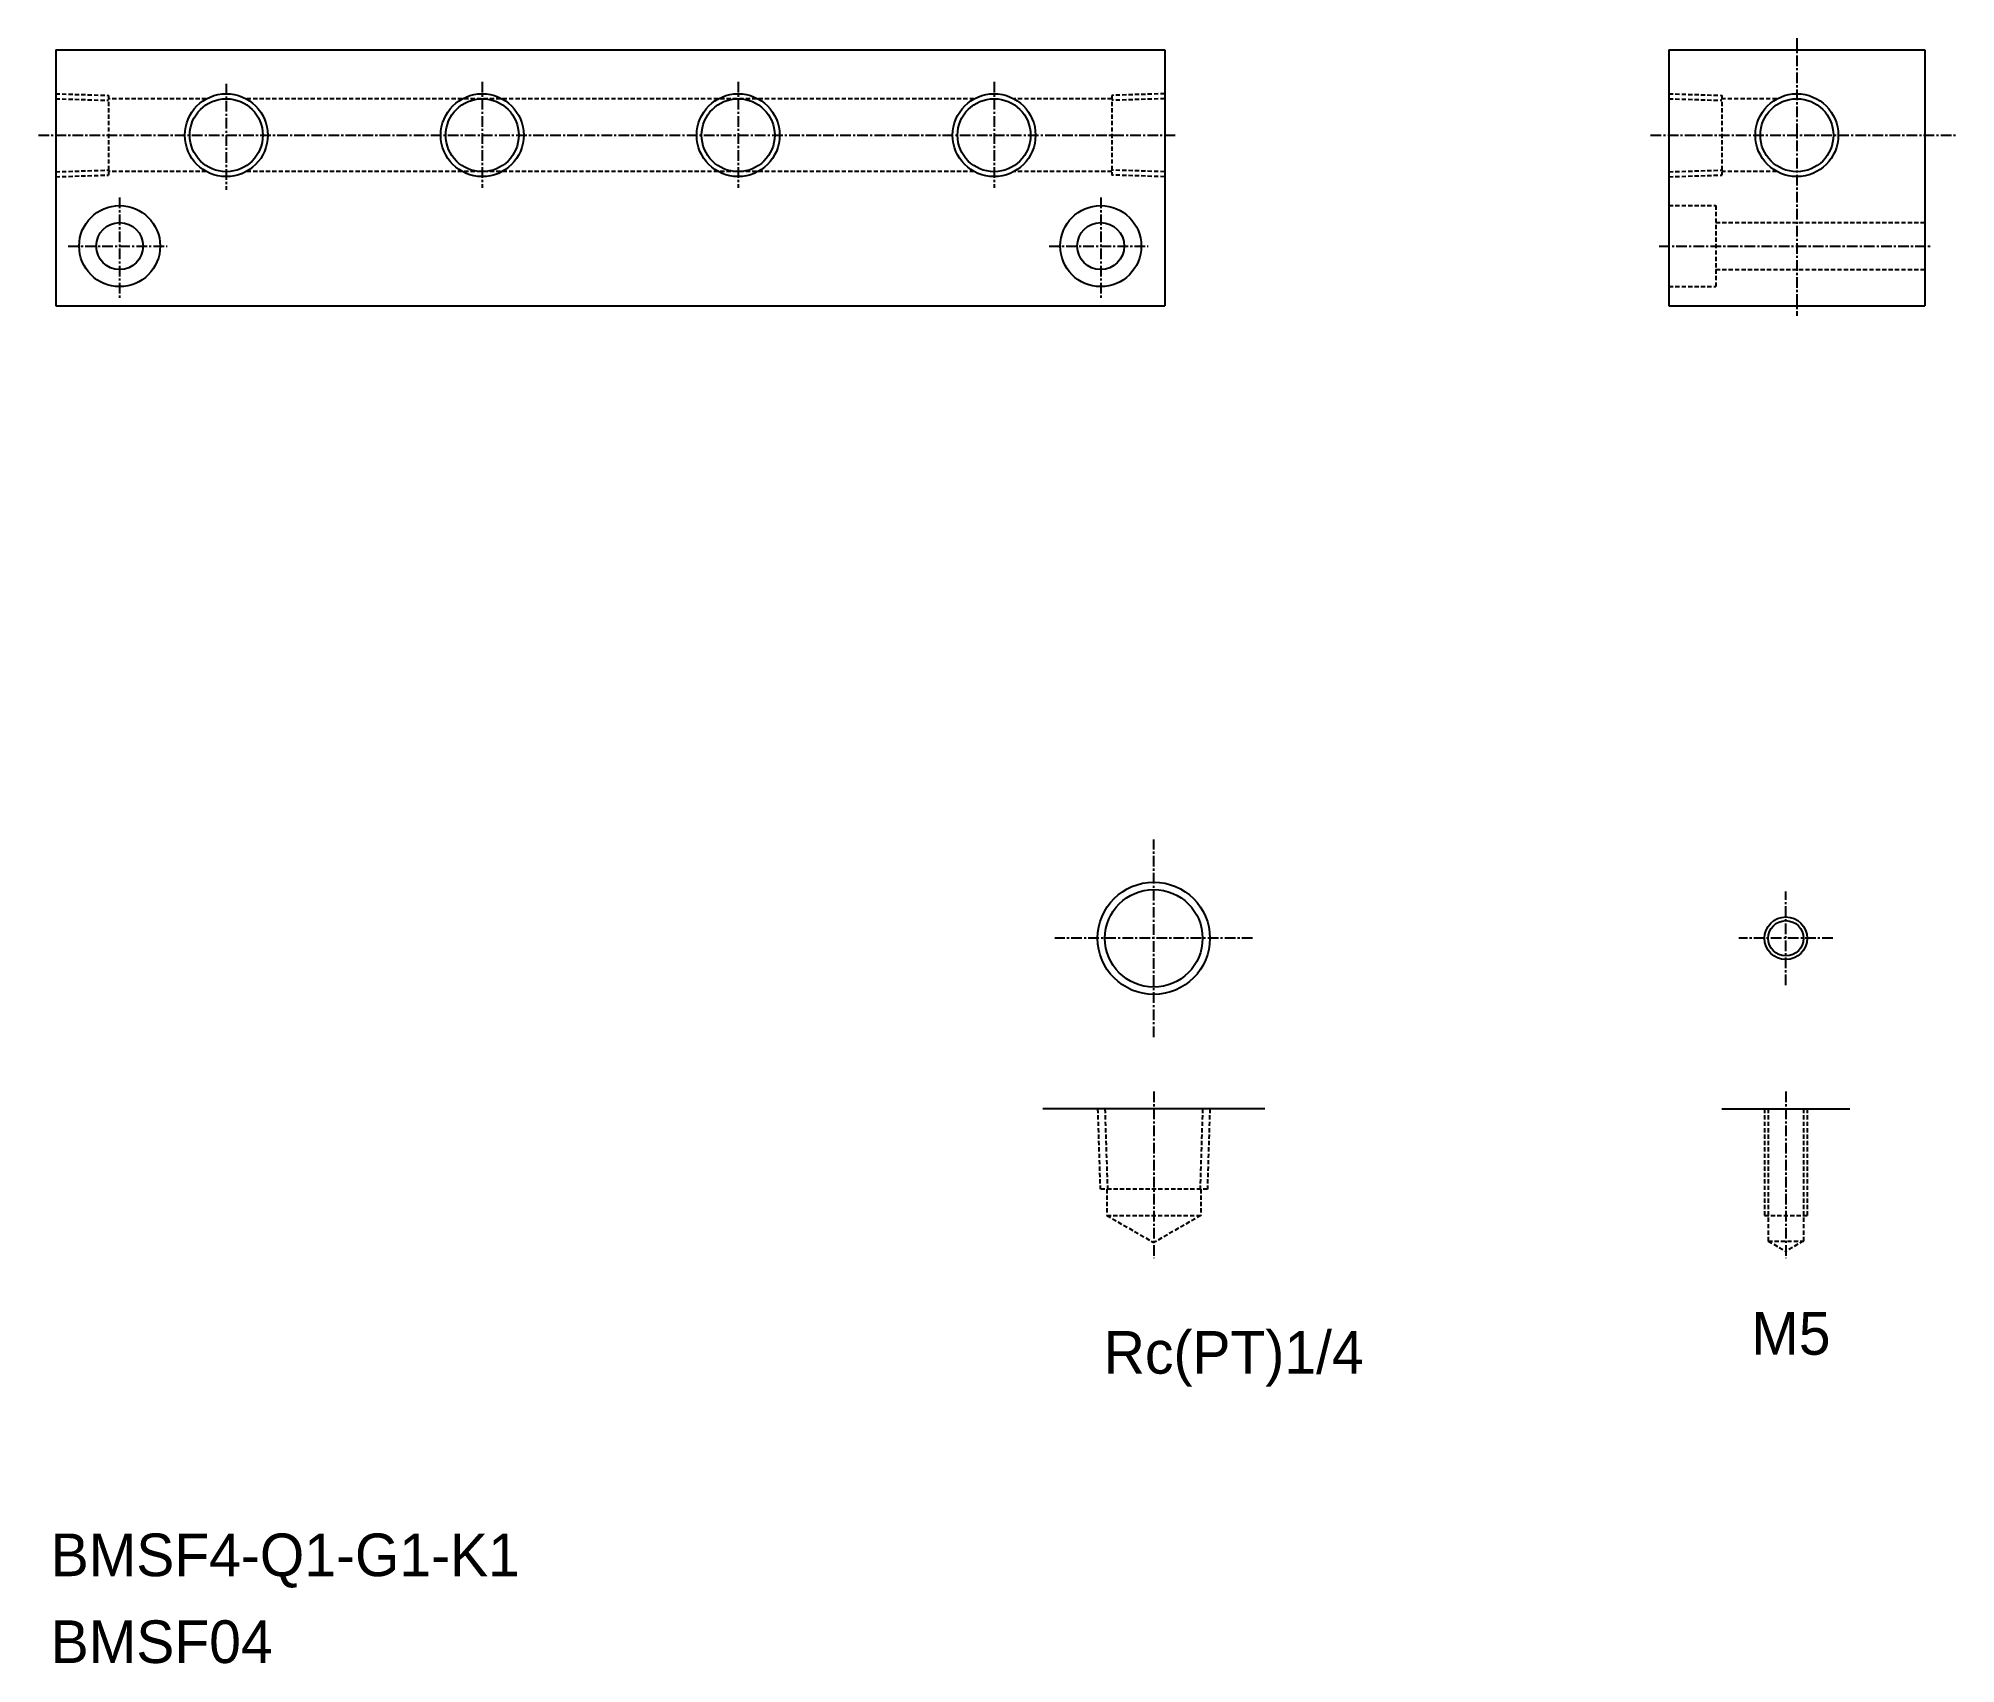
# Model space of a CAD drawing. Extents: x 1325 to 1550, y 4172 to 4362.
import ezdxf
from ezdxf.enums import TextEntityAlignment as Align

# ---------------------------------------------------------------- set-up
doc = ezdxf.new("R2010")
doc.units = 0
doc.linetypes.add('CENTER', pattern=[2, 1.25, -0.25, 0.25, -0.25])
doc.linetypes.add('DASHED', pattern=[0.75, 0.5, -0.25])
doc.layers.get('0').update_dxf_attribs({"linetype": 'CONTINUOUS'})
doc.layers.add('CENTER', color=1, linetype='CENTER')

msp = doc.modelspace()

# ---------------------------------------------------------------- linework, layer by layer
at = {"color": 7, "linetype": 'CONTINUOUS'}
for p, q in [((1327.35, 4361.03), (1457.35, 4361.03)), ((1327.35, 4361.03), (1327.35, 4331.03)), ((1457.35, 4361.03), (1457.35, 4331.03)), ((1516.45, 4361.03), (1546.45, 4361.03)), ((1516.45, 4361.03), (1516.45, 4331.03)), ((1546.45, 4361.03), (1546.45, 4331.03)), ((1327.35, 4331.03), (1457.35, 4331.03)), ((1516.45, 4331.03), (1546.45, 4331.03)), ((1469.07, 4236.88), (1443.07, 4236.88)), ((1522.66, 4236.88), (1537.66, 4236.88))]:
    msp.add_line(p, q, dxfattribs=at)
at = {"color": 3, "linetype": 'DASHED'}
for p, q in [((1327.35, 4355.89), (1333.55, 4355.7)), ((1333.55, 4355.7), (1333.55, 4346.36)), ((1457.35, 4355.89), (1451.15, 4355.7)), ((1451.15, 4355.7), (1451.15, 4346.36)), ((1516.45, 4355.89), (1522.65, 4355.7)), ((1522.65, 4355.7), (1522.65, 4346.36)), ((1327.35, 4355.31), (1333.55, 4355.12)), ((1344.99, 4355.28), (1333.55, 4355.28)), ((1434.99, 4355.28), (1349.72, 4355.28)), ((1451.15, 4355.28), (1439.72, 4355.28)), ((1457.35, 4355.31), (1451.15, 4355.12)), ((1516.45, 4355.31), (1522.65, 4355.12)), ((1529.09, 4355.28), (1522.65, 4355.28)), ((1327.35, 4346.74), (1333.55, 4346.94)), ((1344.99, 4346.78), (1333.55, 4346.78)), ((1434.99, 4346.78), (1349.72, 4346.78)), ((1451.15, 4346.78), (1439.72, 4346.78)), ((1457.35, 4346.74), (1451.15, 4346.94)), ((1516.45, 4346.74), (1522.65, 4346.94)), ((1529.09, 4346.78), (1522.65, 4346.78)), ((1327.35, 4346.16), (1333.55, 4346.36)), ((1457.35, 4346.16), (1451.15, 4346.36)), ((1516.45, 4346.16), (1522.65, 4346.36)), ((1516.45, 4342.78), (1521.95, 4342.78)), ((1521.95, 4342.78), (1521.95, 4333.28)), ((1521.95, 4340.78), (1546.45, 4340.78)), ((1516.45, 4333.28), (1521.95, 4333.28)), ((1521.95, 4335.28), (1546.45, 4335.28)), ((1449.49, 4236.88), (1449.78, 4227.48)), ((1450.34, 4236.88), (1450.64, 4227.48)), ((1461.79, 4236.88), (1461.49, 4227.48)), ((1462.64, 4236.88), (1462.35, 4227.48)), ((1527.66, 4236.88), (1527.66, 4224.38)), ((1528.09, 4236.88), (1528.09, 4221.38)), ((1532.23, 4236.88), (1532.23, 4221.38)), ((1532.66, 4236.88), (1532.66, 4224.38)), ((1462.35, 4227.48), (1449.78, 4227.48)), ((1450.57, 4227.48), (1450.57, 4224.38)), ((1461.57, 4227.48), (1461.57, 4224.38)), ((1450.57, 4224.38), (1461.57, 4224.38)), ((1450.57, 4224.38), (1456.07, 4221.21)), ((1461.57, 4224.38), (1456.07, 4221.21)), ((1527.66, 4224.38), (1532.66, 4224.38)), ((1528.09, 4221.38), (1532.23, 4221.38)), ((1528.09, 4221.38), (1530.16, 4220.19)), ((1532.23, 4221.38), (1530.16, 4220.19))]:
    msp.add_line(p, q, dxfattribs=at)
for p, q in [((1516.45, 4353.53), (1516.45, 4353.53)), ((1516.45, 4346.03), (1516.45, 4346.03))]:
    msp.add_line(p, q)
at = {"color": 3, "linetype": 'CONTINUOUS'}
for centre, radius in [((1347.35, 4351.03), 4.86), ((1377.35, 4351.03), 4.86), ((1407.35, 4351.03), 4.86), ((1437.35, 4351.03), 4.86), ((1531.45, 4351.03), 4.86), ((1456.07, 4256.88), 6.58), ((1530.16, 4256.88), 2.5)]:
    msp.add_circle(centre, radius, dxfattribs=at)
at = {"color": 7, "linetype": 'CONTINUOUS'}
for centre, radius in [((1347.35, 4351.03), 4.28), ((1377.35, 4351.03), 4.28), ((1407.35, 4351.03), 4.28), ((1437.35, 4351.03), 4.28), ((1531.45, 4351.03), 4.28), ((1334.85, 4338.03), 4.75), ((1449.85, 4338.03), 4.75), ((1334.85, 4338.03), 2.75), ((1449.85, 4338.03), 2.75), ((1456.07, 4256.88), 5.72), ((1530.16, 4256.88), 2.07)]:
    msp.add_circle(centre, radius, dxfattribs=at)
at = {"layer": 'CENTER', "color": 1, "linetype": 'CENTER'}
for p, q in [((1531.45, 4362.39), (1531.45, 4329.86)), ((1347.35, 4357.05), (1347.35, 4344.63)), ((1377.35, 4357.28), (1377.35, 4344.86)), ((1407.35, 4357.28), (1407.35, 4344.86)), ((1437.35, 4357.28), (1437.35, 4344.86)), ((1325.32, 4351.03), (1458.63, 4351.03)), ((1514.31, 4351.03), (1550.06, 4351.03)), ((1334.85, 4343.73), (1334.85, 4331.79)), ((1449.85, 4343.73), (1449.85, 4331.79)), ((1328.81, 4338.03), (1340.43, 4338.03)), ((1443.81, 4338.03), (1455.43, 4338.03)), ((1515.32, 4338.03), (1547.21, 4338.03)), ((1456.07, 4245.3), (1456.07, 4268.46)), ((1530.16, 4251.38), (1530.16, 4262.38)), ((1467.64, 4256.88), (1444.49, 4256.88)), ((1535.66, 4256.88), (1524.66, 4256.88)), ((1456.07, 4238.92), (1456.07, 4219.38)), ((1530.16, 4238.92), (1530.16, 4219.38))]:
    msp.add_line(p, q, dxfattribs=at)

# ---------------------------------------------------------------- texts
at = {"color": 7, "linetype": 'CONTINUOUS'}
for s, p in [('M5', (1535.4, 4210.56)), ('Rc(PT)1/4', (1480.67, 4208.34))]:
    msp.add_text(s, height=5, dxfattribs=at).set_placement(p, align=Align.MIDDLE_RIGHT)
for s, p in [('BMSF4-Q1-G1-K1', (1326.77, 4182.1)), ('BMSF04', (1326.77, 4171.92))]:
    msp.add_text(s, height=5, dxfattribs=at).set_placement(p)

doc.saveas('drawing.dxf')
